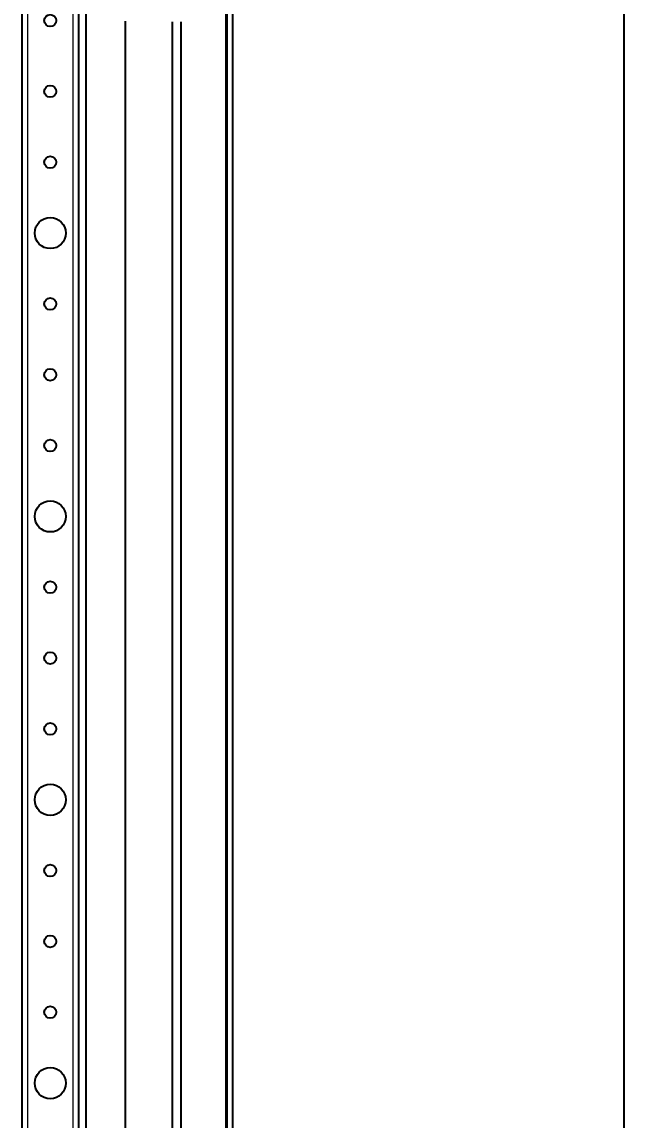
# Model space of a CAD drawing. Header units: millimetres. Extents: x -752 to 1485, y -1456 to 1043.
# Drawn here: x 1271.2 to 1485.3, y -899.9 to -512.4 of the extents above; entities that cross this region are included whole.
import ezdxf

# ---------------------------------------------------------------- set-up
doc = ezdxf.new("R2010")
doc.units = ezdxf.units.MM
doc.layers.add('FORMAT', color=7, linetype='Continuous')
doc.styles.add('SLDTEXTSTYLE0', font='TXT', dxfattribs={"width": 0.75})
doc.dimstyles.new('SLDDIMSTYLE0', dxfattribs={"dimtxt": 20, "dimasz": 10, "dimexe": 0, "dimexo": 0.0625, "dimgap": 5, "dimtad": 2, "dimdec": 1, "dimrnd": 1e-09, "dimzin": 12, "dimdsep": 46, "dimtxsty": 'SLDTEXTSTYLE0', "dimsah": 1, "dimcen": 0.09, "dimadec": 0, "dimazin": 3, "dimtfac": 1, "dimtofl": 0, "dimtmove": 0, "dimatfit": 3, "dimfxl": 0, "dimfrac": 2, "dimtolj": 1, "dimtzin": 12, "dimarcsym": 0})

# ---------------------------------------------------------------- blocks, each defined once
blk = doc.blocks.new('_D_5')
at = {"layer": 'FORMAT'}
for p, q in [((1337.76, 779.09), (1484.75, 779.09)), ((1483.75, 779.09), (1483.75, -1152.91)), ((1337.76, -1152.91), (1484.75, -1152.91))]:
    blk.add_line(p, q, dxfattribs=at)
for points in [[(1483.75, 779.09), (1482.21, 769.09), (1485.29, 769.09)], [(1483.75, -1152.91), (1485.29, -1142.91), (1482.21, -1142.91)]]:
    blk.add_solid(points, dxfattribs=at)
at = {"layer": 'FORMAT', "insert": (1457.97, -216.47), "char_height": 20, "attachment_point": 1, "rotation": 90, "style": 'SLDTEXTSTYLE0'}
blk.add_mtext('1932', dxfattribs=at)

msp = doc.modelspace()

# ---------------------------------------------------------------- linework, layer by layer
at = {"color": 8, "linetype": 'Continuous', "lineweight": 18}
for p, q in [((1343.15, 887.99), (1343.15, -1261.81)), ((1273.25, 830.59), (1273.25, -1204.41)), ((1289.25, 830.59), (1289.25, -1204.41))]:
    msp.add_line(p, q, dxfattribs=at)
at = {"color": 7, "linetype": 'Continuous', "lineweight": 25}
for p, q in [((1343.75, -1264.41), (1343.75, 890.59)), ((1345.75, -1264.41), (1345.75, 890.59)), ((1293.75, 857.59), (1293.75, -1231.41)), ((1271.25, 830.59), (1271.25, -1204.41)), ((1291.25, 830.59), (1291.25, -1204.41)), ((1307.75, -512.09), (1307.75, -1131.91)), ((1324.45, -1120.91), (1324.45, -512.41)), ((1327.45, -1120.91), (1327.45, -512.41))]:
    msp.add_line(p, q, dxfattribs=at)
for centre, radius in [((1281.25, -511.91), 2.1), ((1281.25, -536.91), 2.1), ((1281.25, -561.91), 2.1), ((1281.25, -586.91), 5.5), ((1281.25, -611.91), 2.1), ((1281.25, -636.91), 2.1), ((1281.25, -661.91), 2.1), ((1281.25, -686.91), 5.5), ((1281.25, -711.91), 2.1), ((1281.25, -736.91), 2.1), ((1281.25, -761.91), 2.1), ((1281.25, -786.91), 5.5), ((1281.25, -811.91), 2.1), ((1281.25, -836.91), 2.1), ((1281.25, -861.91), 2.1), ((1281.25, -886.91), 5.5)]:
    msp.add_circle(centre, radius, dxfattribs=at)

# ---------------------------------------------------------------- dimensions: what is measured, and where the dimension line sits
at = {"layer": 'FORMAT'}
dim = msp.add_linear_dim(base=(1483.75, -1152.91), p1=(1337.75, 779.09), p2=(1337.75, -1152.91), angle=90, dimstyle='SLDDIMSTYLE0', dxfattribs=at)
dim.commit()
dim.dimension.update_dxf_attribs({"geometry": '_D_5', "text_midpoint": (1483.75, -186.91), "dimtype": 160})

doc.saveas('drawing.dxf')
